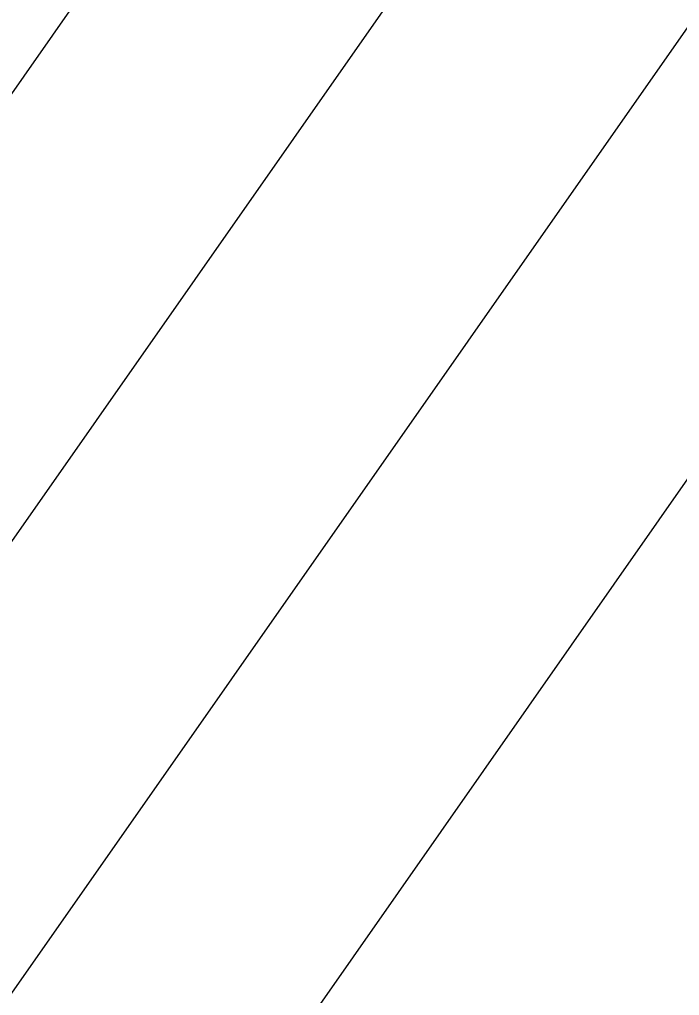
# Model space of a CAD drawing. Header units: inches. Extents: x 36473197 to 36486087, y 3899343 to 3911260.
# Drawn here: x 36473991.3 to 36474029.5, y 3906333.9 to 3906390.4 of the extents above; entities that cross this region are included whole.
import ezdxf

# ---------------------------------------------------------------- set-up
doc = ezdxf.new("R2010")
doc.units = ezdxf.units.IN
doc.header["$MEASUREMENT"] = 0
doc.layers.get('0').update_dxf_attribs({"lineweight": 0})
doc.layers.add('图例区', color=7, linetype='Continuous', lineweight=0)
doc.styles.add('宋体', font='SIMSUN.TTC')

msp = doc.modelspace()

# ---------------------------------------------------------------- linework, layer by layer
at = {"lineweight": 15, "flags": 128}
for points in [[(36474624.199, 3907264.721), (36473660.018, 3905887.775)], [(36474636.487, 3907256.117), (36473672.306, 3905879.171)], [(36474595.359, 3907249.432), (36473647.85, 3905896.295)], [(36474648.774, 3907247.513), (36473684.593, 3905870.567)]]:
    msp.add_lwpolyline(points, dxfattribs=at)

# ---------------------------------------------------------------- texts
at = {"layer": '图例区', "char_height": 4.5, "width": 7.51239, "attachment_point": 1, "rotation": 324.9991, "style": '宋体'}
for s, insert in [('中\\P\\P\\P\\P\\P\\P\\P\\P\\P\\P\\P\\P\\P\\P\\P\\P\\P\\P\\P\\P\\P\\P\\P\\P\\P\\P\\P\\P\\P\\P\\P\\P\\P\\P\\P\\P\\P\\P\\P\\P\\P\\P\\P\\P\\P\\P\\P\\P\\P\\P\\P\\P\\P\\P\\P\\P\\P\\P\\P\\P\\P\\P\\P生\\P\\P\\P\\P\\P\\P\\P\\P\\P\\P\\P\\P\\P\\P\\P\\P\\P\\P\\P\\P\\P\\P\\P\\P\\P\\P\\P\\P\\P\\P\\P\\P\\P\\P\\P\\P\\P\\P\\P\\P\\P\\P\\P\\P\\P\\P\\P\\P\\P\\P\\P\\P\\P\\P\\P\\P\\P\\P\\P\\P\\P\\P\\P\\P\\P\\P\\P\\P\\P\\P\\P\\P\\P\\P\\P\\P\\P\\P\\P\\P界\\P', (36474258.841, 3906868.629)), ('白\\P\\P\\P\\P\\P\\P\\P\\P\\P\\P\\P\\P\\P\\P\\P\\P\\P\\P\\P\\P\\P\\P\\P\\P\\P\\P\\P\\P\\P\\P\\P\\P\\P\\P\\P\\P\\P\\P\\P\\P\\P\\P\\P\\P\\P\\P\\P\\P垩\\P\\P\\P\\P\\P\\P\\P\\P\\P\\P\\P\\P\\P\\P\\P\\P\\P\\P\\P\\P\\P\\P\\P\\P\\P\\P\\P\\P\\P\\P\\P\\P\\P\\P\\P\\P\\P\\P\\P\\P\\P\\P\\P\\P\\P\\P系\\P', (36474276.186, 3906864.907)), ('\\P\\P\\P\\P\\P\\P\\P\\P\\P\\P\\P下\\P\\P\\P\\P\\P\\P\\P\\P\\P\\P\\P\\P\\P\\P\\P\\P\\P\\P\\P\\P\\P\\P\\P\\P\\P\\P\\P\\P\\P\\P\\P\\P\\P\\P\\P\\P\\P\\P\\P\\P\\P\\P\\P\\P\\P\\P\\P\\P\\P\\P\\P\\P\\P\\P\\P\\P\\P\\P\\P\\P\\P\\P\\P\\P\\P\\P\\P统\\P', (36474287.438, 3906855.219))]:
    msp.add_mtext(s, dxfattribs=dict(at, insert=insert))

doc.saveas('drawing.dxf')
